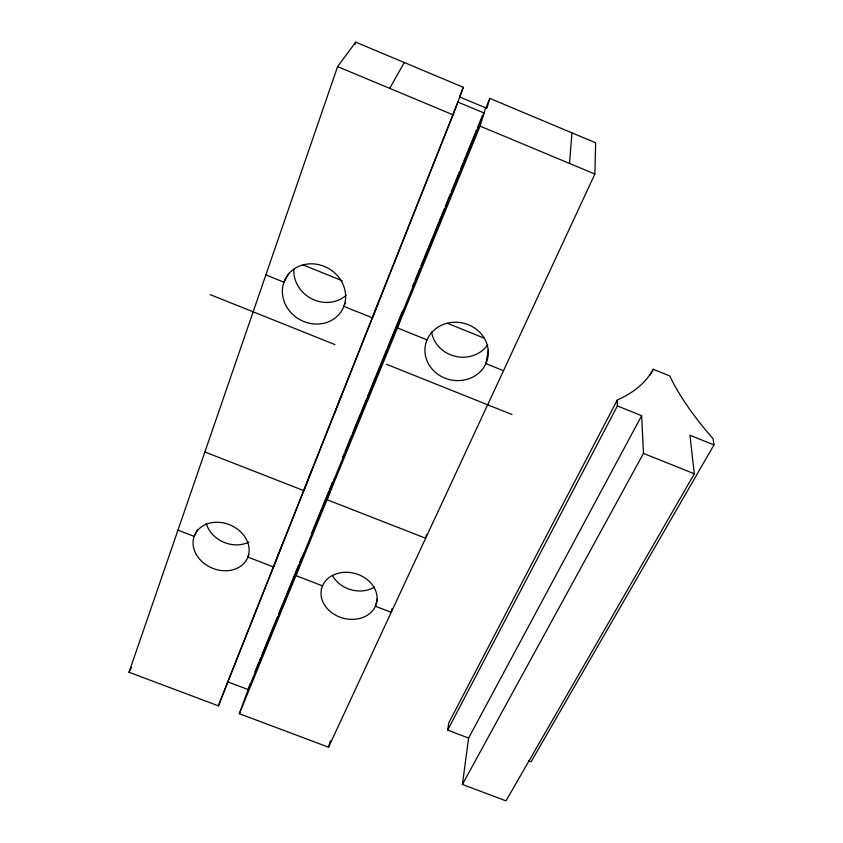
<?xml version="1.0" encoding="UTF-8"?>
<svg xmlns="http://www.w3.org/2000/svg" width="843" height="843" viewBox="0 0 843 843"><rect width="100%" height="100%" fill="white"/><g stroke="black" fill="none" stroke-linecap="round" stroke-linejoin="round"><path stroke-width="1.26" d="M250.318 683.557L239.359 713.705L328.549 747.204L594.873 174.037L595.653 142.804L489.804 98.399L485.895 107.957M569.51 163.458L571.975 132.878M713.979 444.925L689.932 435.22L694.326 473.798L505.99 800.85L462.407 784.443L468.592 738.078L641.628 415.715L617.371 405.926L617.276 400.077A383.186 140.054 20.9 0 0 653.209 369.213L669.742 375.936A371.953 118.568 30.8 0 0 713.083 438.792L713.979 444.925L531.069 761.787L528.624 760.86M468.592 738.078L447.654 730.133L448.782 722.841L617.276 400.077M488.487 349.529L485.916 363.607A31.834 29.062 12.7 0 1 431.49 368.317A31.834 29.062 12.7 0 1 452.428 322.353A31.834 29.062 12.7 0 1 485.916 363.607L503.503 370.688M426.484 534.378L425.641 538.245L327.042 499.72L334.45 478.603M392.111 608.572L391.215 612.324L375.42 606.243A28.409 23.13 15.7 0 1 327.558 608.92A28.409 23.13 15.7 0 1 344.229 572.313A28.409 23.13 15.7 0 1 375.42 606.243L377.306 598.878M328.549 747.204L330.224 740.934M489.804 98.399L486.854 108.368L459.751 97.019M239.359 713.705L480.11 126.123L485.589 107.83M403.407 310.076L397.422 327.938L427.032 339.866M129.021 672.261L337.6 66.618L355.714 42.15L463.365 87.314L453.102 114.848L218.411 705.833L129.021 672.261L131.339 667.561M354.861 44.616L355.714 42.15M303.891 553.303L295.946 575.611L322.521 585.853M379.171 300.287L372.469 317.885L343.86 306.357L345.398 302.816M334.629 413.175L342.11 393.66M282.078 544.863L273.554 566.991L247.884 557.097L248.864 554.757M311.899 469.762L303.859 490.658L204.881 451.985M218.411 705.833L227.705 681.85L248.137 689.563L484.04 113.004L457.865 102.056L228.19 680.628M460.025 95.723L463.365 87.314M254.955 671.818L258.759 662.524M259.233 661.365L260.656 657.877M261.615 655.548L277.505 616.686M278.464 614.326L285.714 596.602M286.199 595.421L298.57 565.168M299.528 562.818L301.952 556.896M311.657 533.176L314.565 526.064M315.05 524.873L322.131 507.549M322.606 506.38L328.854 491.121M329.824 488.75L332.268 482.765M342.553 457.623L344.018 454.029M344.998 451.637L351.679 435.294M352.627 432.965L360.836 412.901M361.32 411.721L366.789 398.349M367.78 395.915L386.926 349.097M387.411 347.917L395.251 328.738M395.746 327.537L402.174 311.794M412.575 286.367L414.061 282.742M415.051 280.319L419.962 268.306M420.942 265.903L423.892 258.696M424.366 257.536L432.427 237.842M432.902 236.683L444.335 208.706M445.325 206.272L450.299 194.111M451.3 191.688L459.53 171.55M460.489 169.211L462.881 163.363M463.355 162.193L476.474 130.117M477.433 127.767L482.228 116.039M197.547 529.541L194.153 536.39L177.968 530.152M447.654 730.133L617.371 405.926M650.132 375.03L653.209 369.213M462.407 784.443L643.483 453.397L641.628 415.715M288.991 273.121L283.933 282.205L265.861 274.923M389.708 88.378L404.271 62.519M643.483 453.397L694.326 473.798M386.589 364.313L511.933 414.503M210.244 294.639L334.966 344.587M302.553 264.691L342.29 280.761M447.538 323.343L484.219 338.18M337.6 66.618L453.102 114.848M480.11 126.123L594.873 174.037M487.665 344.871A30.717 28.314 12.6 0 1 455.557 356.389A30.717 28.314 12.6 0 1 431.605 332.131M346.115 295.282A31.244 28.546 31.2 0 1 311.952 298.896A31.244 28.546 31.2 0 1 293.828 269.138M374.577 587.013A27.513 22.708 15.8 0 1 332.658 575.811M248.959 542.007A27.935 22.94 23.1 0 1 206.25 523.377M196.271 554.473A28.799 23.362 22.8 0 0 244.818 562.365A28.799 23.362 22.8 0 0 222.215 522.692A28.799 23.362 22.8 0 0 196.271 554.473M285.492 304.618A32.382 29.326 30.1 0 0 340.14 313.016A32.382 29.326 30.1 0 0 316.41 264.217A32.382 29.326 30.1 0 0 285.492 304.618"/></g></svg>
